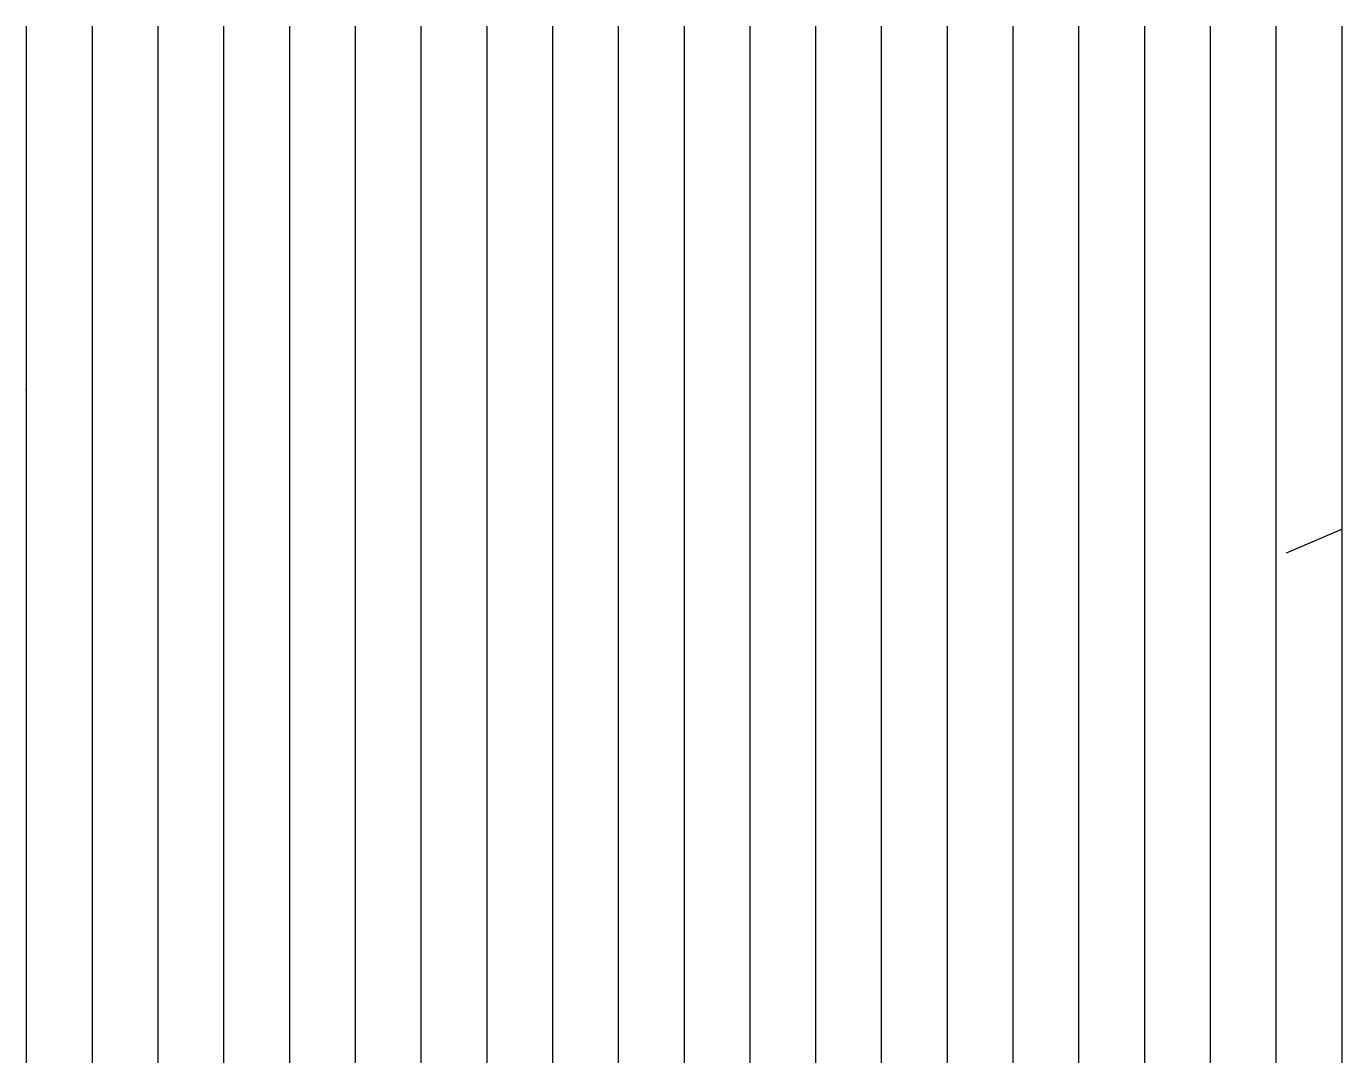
# Model space of a CAD drawing. Header units: inches. Extents: x 0 to 18.7, y -9.5 to 5.2.
import ezdxf

# ---------------------------------------------------------------- set-up
doc = ezdxf.new("R2010")
doc.units = ezdxf.units.IN
doc.header["$MEASUREMENT"] = 0
doc.layers.add('Fin Base v1_Sketch1', color=7, linetype='Continuous')

msp = doc.modelspace()

# ---------------------------------------------------------------- linework, layer by layer
at = {"layer": 'Fin Base v1_Sketch1'}
for p, q in [((0, 5.157), (0, -9.55)), ((0.934, 5.157), (0.934, -9.55)), ((1.868, 5.157), (1.868, -9.55)), ((2.801, 5.157), (2.801, -9.55)), ((3.735, 5.157), (3.735, -9.55)), ((4.669, 5.157), (4.669, -9.55)), ((5.603, 5.157), (5.603, -9.55)), ((6.536, 5.157), (6.536, -9.55)), ((7.47, 5.157), (7.47, -9.55)), ((8.404, 5.157), (8.404, -9.55)), ((9.338, 5.157), (9.338, -9.55)), ((10.271, 5.157), (10.271, -9.55)), ((11.205, 5.157), (11.205, -9.55)), ((12.139, 5.157), (12.139, -9.55)), ((13.073, 5.157), (13.073, -9.55)), ((14.006, 5.157), (14.006, -9.55)), ((14.94, 5.157), (14.94, -9.55)), ((15.874, 5.157), (15.874, -9.55)), ((16.808, 5.157), (16.808, -9.55)), ((17.741, 5.157), (17.741, -9.55)), ((18.675, 5.157), (18.675, -9.55)), ((17.891, -2.314), (18.675, -1.981))]:
    msp.add_line(p, q, dxfattribs=at)
for p in [(0, 0), (18.657, -1.989)]:
    msp.add_point(p, dxfattribs=at)

doc.saveas('drawing.dxf')
